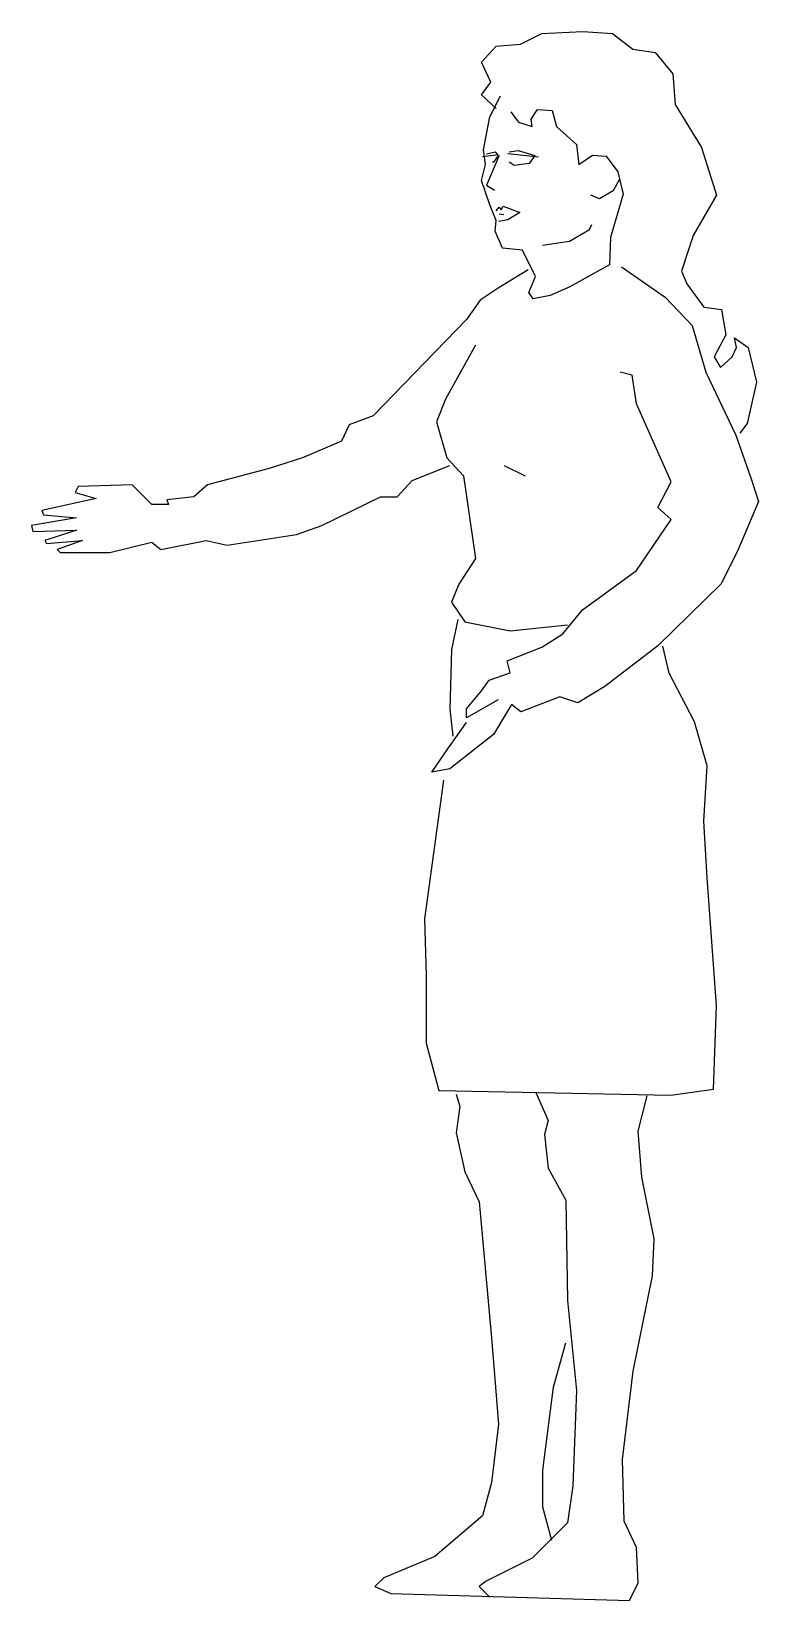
# Model space of a CAD drawing. Header units: millimetres. Extents: x -1576.8 to -1575.98, y 1842.54 to 1844.31.
import ezdxf

# ---------------------------------------------------------------- set-up
doc = ezdxf.new("R2010")
doc.units = ezdxf.units.MM
doc.header["$LTSCALE"] = 10
doc.layers.add('Humanos', color=2, linetype='Continuous')

msp = doc.modelspace()

# ---------------------------------------------------------------- linework, layer by layer
at = {"layer": 'Humanos'}
for p, q in [((-1576.2722, 1844.1726), (-1576.2882, 1844.1704)), ((-1576.2836, 1844.1738), (-1576.2739, 1844.1761)), ((-1576.2694, 1844.1721), (-1576.2836, 1844.1385)), ((-1576.2705, 1844.1721), (-1576.2756, 1844.1647)), ((-1576.2739, 1844.1761), (-1576.2705, 1844.1721)), ((-1576.2597, 1844.1743), (-1576.2249, 1844.1704)), ((-1576.258, 1844.1761), (-1576.2477, 1844.1778)), ((-1576.2477, 1844.1778), (-1576.2289, 1844.1721)), ((-1576.2289, 1844.1721), (-1576.2352, 1844.163)), ((-1576.2756, 1844.1647), (-1576.2768, 1844.1647)), ((-1576.2523, 1844.1607), (-1576.258, 1844.1647)), ((-1576.2352, 1844.163), (-1576.2523, 1844.1607)), ((-1576.2836, 1844.1385), (-1576.2745, 1844.1328)), ((-1576.2728, 1844.1094), (-1576.2694, 1844.1134)), ((-1576.2597, 1844.0992), (-1576.2699, 1844.0975)), ((-1576.2694, 1844.1134), (-1576.2671, 1844.1106)), ((-1576.2694, 1844.106), (-1576.2642, 1844.1054)), ((-1576.2671, 1844.1106), (-1576.2648, 1844.1145)), ((-1576.2648, 1844.1145), (-1576.246, 1844.1077)), ((-1576.246, 1844.1077), (-1576.2597, 1844.0992)), ((-1576.2637, 1843.8211), (-1576.2398, 1843.8092))]:
    msp.add_line(p, q, dxfattribs=at)
for points in [[(-1576.2727, 1844.2252), (-1576.2895, 1844.2408), (-1576.2787, 1844.2552), (-1576.2895, 1844.2779), (-1576.2727, 1844.2959), (-1576.2452, 1844.2983), (-1576.2212, 1844.3102), (-1576.1745, 1844.3126), (-1576.141, 1844.3102), (-1576.1182, 1844.2923), (-1576.093, 1844.2887), (-1576.0727, 1844.2647), (-1576.0703, 1844.23), (-1576.0403, 1844.181), (-1576.0236, 1844.1271), (-1576.0499, 1844.0816), (-1576.0631, 1844.0409), (-1576.0571, 1844.0266), (-1576.0379, 1844.0002), (-1576.0176, 1843.9978), (-1576.0128, 1843.9691), (-1576.026, 1843.944), (-1576.0188, 1843.932), (-1576.0056, 1843.944), (-1576.0008, 1843.9547), (-1576.0032, 1843.9655), (-1575.9876, 1843.9547), (-1575.978, 1843.9152), (-1575.9888, 1843.8686), (-1575.9972, 1843.8578)], [(-1576.256, 1844.2217), (-1576.2476, 1844.2097), (-1576.232, 1844.2049), (-1576.2332, 1844.2133), (-1576.226, 1844.224), (-1576.2092, 1844.2229), (-1576.2044, 1844.2049), (-1576.1817, 1844.1846), (-1576.1793, 1844.1618), (-1576.1637, 1844.1726), (-1576.1481, 1844.1714), (-1576.135, 1844.1534), (-1576.129, 1844.1283), (-1576.1434, 1844.0792), (-1576.1446, 1844.0481), (-1576.1901, 1844.023), (-1576.2116, 1844.0134), (-1576.2308, 1844.0098), (-1576.2356, 1844.017), (-1576.2284, 1844.0349), (-1576.2428, 1844.0649), (-1576.2655, 1844.0673), (-1576.2739, 1844.0864), (-1576.2727, 1844.0984), (-1576.2799, 1844.1163), (-1576.2895, 1844.1439), (-1576.2847, 1844.1618), (-1576.2871, 1844.1786), (-1576.2799, 1844.2157), (-1576.2679, 1844.2396)], [(-1576.1331, 1844.1453), (-1576.1405, 1844.1322), (-1576.1559, 1844.1231), (-1576.1656, 1844.1271)], [(-1576.2203, 1844.0707), (-1576.1896, 1844.0752), (-1576.1673, 1844.0883), (-1576.1645, 1844.094)], [(-1576.1308, 1844.0458), (-1576.0814, 1844.0117), (-1576.0508, 1843.9794), (-1576.0354, 1843.9267), (-1576.0014, 1843.8552), (-1575.9843, 1843.8058), (-1575.9758, 1843.7803), (-1575.9997, 1843.7241), (-1576.0184, 1843.6867), (-1576.0899, 1843.6169), (-1576.1496, 1843.5709), (-1576.1802, 1843.5522), (-1576.2007, 1843.559), (-1576.2449, 1843.542), (-1576.2552, 1843.5505), (-1576.2756, 1843.5165), (-1576.325, 1843.4773), (-1576.3454, 1843.4739), (-1576.3267, 1843.5012), (-1576.3063, 1843.5301)], [(-1576.2364, 1844.0424), (-1576.2705, 1844.022), (-1576.2909, 1844.0083), (-1576.3063, 1843.9862), (-1576.4119, 1843.8773), (-1576.4391, 1843.8671), (-1576.4477, 1843.8484), (-1576.4919, 1843.8296), (-1576.5294, 1843.8177), (-1576.5993, 1843.799), (-1576.6146, 1843.7854), (-1576.6452, 1843.782), (-1576.6435, 1843.7769), (-1576.6623, 1843.7769), (-1576.6844, 1843.799), (-1576.7457, 1843.7973), (-1576.7492, 1843.7905), (-1576.7253, 1843.7837), (-1576.7866, 1843.7701), (-1576.7849, 1843.765), (-1576.7474, 1843.7616), (-1576.7985, 1843.7531), (-1576.7968, 1843.7462), (-1576.7474, 1843.7479), (-1576.7832, 1843.736), (-1576.7815, 1843.7326), (-1576.7406, 1843.736), (-1576.7696, 1843.7258), (-1576.7662, 1843.7224), (-1576.71, 1843.7224), (-1576.6623, 1843.7343), (-1576.6521, 1843.7258), (-1576.601, 1843.736), (-1576.5771, 1843.7309), (-1576.4988, 1843.7428), (-1576.4698, 1843.7531), (-1576.4034, 1843.7854), (-1576.3846, 1843.7854), (-1576.3676, 1843.8041), (-1576.325, 1843.8211)], [(-1576.296, 1843.9573), (-1576.3301, 1843.896), (-1576.3403, 1843.8705), (-1576.3284, 1843.8296), (-1576.3097, 1843.8092), (-1576.296, 1843.7156), (-1576.3148, 1843.6867), (-1576.3233, 1843.6663), (-1576.308, 1843.6441), (-1576.2569, 1843.6339), (-1576.1921, 1843.6407)], [(-1576.2705, 1843.5556), (-1576.3063, 1843.5352), (-1576.3063, 1843.5454), (-1576.2892, 1843.5658), (-1576.2807, 1843.5778), (-1576.2569, 1843.5863), (-1576.2603, 1843.5999), (-1576.2211, 1843.6152), (-1576.1973, 1843.6305), (-1576.1751, 1843.6577), (-1576.1138, 1843.702), (-1576.0746, 1843.7599), (-1576.0899, 1843.7735), (-1576.0746, 1843.8024), (-1576.1138, 1843.8909), (-1576.1189, 1843.9232), (-1576.1325, 1843.9267)], [(-1576.3162, 1843.6466), (-1576.3233, 1843.6127), (-1576.3251, 1843.5449), (-1576.3216, 1843.5146)], [(-1576.3323, 1843.4646), (-1576.3537, 1843.3076), (-1576.3519, 1843.2434), (-1576.3519, 1843.1667), (-1576.3376, 1843.1132), (-1576.0751, 1843.1078), (-1576.0269, 1843.1149), (-1576.0234, 1843.2095), (-1576.0341, 1843.354), (-1576.0376, 1843.4182), (-1576.0341, 1843.4807), (-1576.0484, 1843.5306), (-1576.0769, 1843.5859), (-1576.0841, 1843.6163)], [(-1576.318, 1843.1091), (-1576.314, 1843.0951), (-1576.318, 1843.0652), (-1576.308, 1843.0212), (-1576.292, 1842.9872), (-1576.2779, 1842.8333), (-1576.2699, 1842.7354), (-1576.2779, 1842.6694), (-1576.288, 1842.6315), (-1576.342, 1842.5855), (-1576.4, 1842.5615), (-1576.41, 1842.5515), (-1576.392, 1842.5435), (-1576.1219, 1842.5355), (-1576.1119, 1842.5555), (-1576.1139, 1842.5955), (-1576.1279, 1842.6255), (-1576.1299, 1842.6954), (-1576.1179, 1842.7953), (-1576.0959, 1842.9033), (-1576.0939, 1842.9452), (-1576.1079, 1843.0152), (-1576.1119, 1843.0672), (-1576.1019, 1843.1071)], [(-1576.2279, 1843.1111), (-1576.2139, 1843.0792), (-1576.2179, 1843.0632), (-1576.2139, 1843.0252), (-1576.1939, 1842.9892), (-1576.1919, 1842.8753), (-1576.1819, 1842.7734), (-1576.1859, 1842.6654), (-1576.1919, 1842.6235), (-1576.2319, 1842.5835), (-1576.284, 1842.5575), (-1576.292, 1842.5515), (-1576.2799, 1842.5395)], [(-1576.2099, 1842.6035), (-1576.2199, 1842.6415), (-1576.2199, 1842.6834), (-1576.2079, 1842.7774), (-1576.1939, 1842.8273)]]:
    msp.add_lwpolyline(points, dxfattribs=at)

doc.saveas('drawing.dxf')
